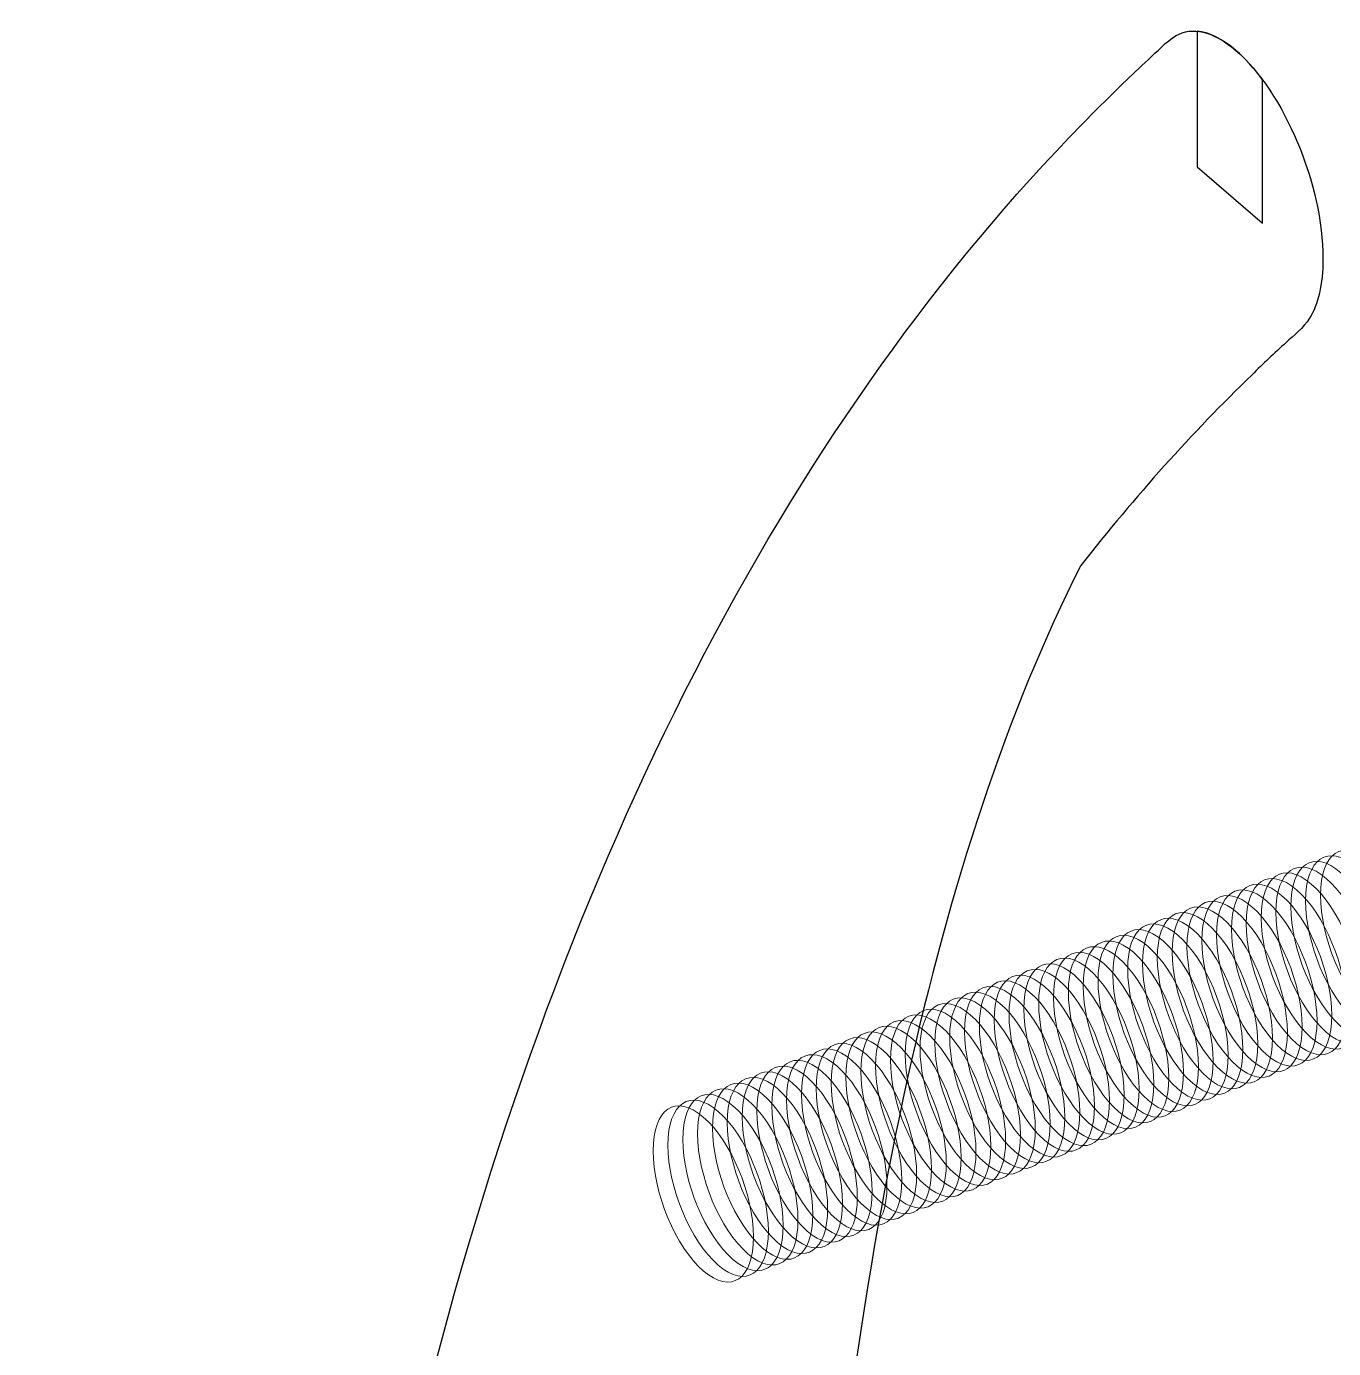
# Model space of a CAD drawing. Header units: centimetres. Extents: x -860 to -17, y -240 to 97.
# Drawn here: x -859.55 to -840, y -119.21 to -99.43 of the extents above; entities that cross this region are included whole.
import ezdxf

# ---------------------------------------------------------------- set-up
doc = ezdxf.new("R2010")
doc.units = ezdxf.units.CM
doc.header["$MEASUREMENT"] = 0
doc.layers.add('layer 1', color=7, linetype='Continuous')

msp = doc.modelspace()

# ---------------------------------------------------------------- linework, layer by layer
at = {"layer": 'layer 1', "color": 242}
msp.add_open_spline([(-836.40071, -230.60659), (-836.40071, -230.60659), (-836.40071, -230.63717), (-836.40071, -230.63717), (-836.40071, -230.63717), (-836.40071, -230.63717), (-830.21584, -235.94391), (-830.21584, -235.94391), (-830.21584, -235.94391), (-830.21584, -235.94391), (-826.95221, -238.74418), (-826.95221, -238.74418), (-826.95221, -238.74418), (-826.95221, -238.74418), (-825.97276, -239.58457), (-825.97276, -239.58457), (-825.97276, -239.58457), (-827.27327, -236.07921), (-828.82855, -232.64112), (-830.58193, -229.39833), (-830.58193, -229.39833), (-830.61187, -229.34296), (-830.64186, -229.28762), (-830.67192, -229.23236), (-830.67192, -229.23236), (-834.28962, -222.07177), (-837.60533, -214.59619), (-840.5249, -206.92924), (-840.5249, -206.92924), (-831.14673, -195.53152), (-828.14163, -174.17227), (-835.49133, -144.56993), (-835.49133, -144.56993), (-835.49133, -144.56993), (-835.4938, -144.56965), (-835.4938, -144.56965), (-835.4938, -144.56965), (-835.7046, -143.72183), (-836.1506, -142.87919), (-836.66676, -142.43632), (-836.66676, -142.43632), (-837.38612, -141.8191), (-837.96927, -142.2121), (-837.96927, -143.31412), (-837.96927, -143.31412), (-837.96927, -143.62541), (-837.92271, -143.95999), (-837.83973, -144.29375), (-837.83973, -144.29375), (-837.83973, -144.29375), (-837.84219, -144.29346), (-837.84219, -144.29346), (-837.84219, -144.29346), (-832.77418, -164.70591), (-832.96655, -180.84308), (-836.8956, -192.21944), (-836.8956, -192.21944), (-839.93889, -185.10452), (-842.21924, -177.25945), (-843.86024, -169.95551), (-843.86024, -169.95551), (-845.96319, -160.59555), (-847.2281, -151.26874), (-847.76519, -142.64582), (-847.76519, -142.64582), (-848.16028, -136.30283), (-848.16524, -130.14959), (-847.71173, -124.54243), (-847.71173, -124.54243), (-847.18059, -117.97558), (-845.98679, -111.84585), (-843.77691, -107.49786), (-843.77691, -107.49786), (-842.96623, -106.46381), (-842.11168, -105.51228), (-841.21605, -104.64325), (-841.21605, -104.64325), (-841.0487, -104.48087), (-840.88, -104.32119), (-840.70984, -104.16448), (-840.70984, -104.16448), (-840.59138, -104.05535), (-840.45049, -103.94805), (-840.35383, -103.79537), (-840.35383, -103.79537), (-840.2278, -103.59636), (-840.15489, -103.29544), (-840.15489, -102.90585), (-840.15489, -102.90585), (-840.15489, -101.80383), (-840.73804, -100.41011), (-841.4574, -99.79289), (-841.4574, -99.79289), (-841.80357, -99.49587), (-842.11818, -99.43283), (-842.35145, -99.57011), (-842.35145, -99.57011), (-842.49807, -99.65644), (-842.63683, -99.8085), (-842.76825, -99.9304), (-842.76825, -99.9304), (-842.89537, -100.04833), (-843.02174, -100.16781), (-843.14733, -100.28881), (-843.14733, -100.28881), (-847.48863, -104.47172), (-850.91291, -110.49932), (-853.13949, -118.36521), (-853.13949, -118.36521), (-855.34184, -126.14546), (-856.31334, -135.59013), (-855.96995, -146.11421), (-855.96995, -146.11421), (-855.54318, -159.19372), (-853.12147, -173.57999), (-849.01992, -188.15762), (-849.01992, -188.15762), (-847.50357, -193.54699), (-845.77736, -198.89557), (-843.86836, -204.1673), (-843.86836, -204.1673), (-845.77144, -206.17286), (-847.91381, -207.79271), (-850.26154, -209.01918), (-850.26154, -209.01918), (-853.97335, -207.81127), (-857.18302, -208.45795), (-859.54924, -210.77524), (-859.54924, -210.77524), (-859.54924, -210.77524), (-855.30616, -214.41589), (-855.30616, -214.41589), (-855.30616, -214.41589), (-855.30616, -214.41589), (-849.01336, -219.81524), (-849.01336, -219.81524), (-849.01336, -219.81524), (-849.01336, -219.81524), (-849.01336, -219.78466), (-849.01336, -219.78466), (-849.01336, -219.78466), (-849.01336, -219.78466), (-848.99281, -219.8023), (-848.99281, -219.8023), (-848.99281, -219.8023), (-847.11177, -220.11881), (-844.99448, -221.20625), (-842.75521, -223.12759), (-842.75521, -223.12759), (-840.51594, -225.04893), (-838.39865, -227.59485), (-836.51761, -230.50628), (-836.51761, -230.50628), (-836.51761, -230.50628), (-836.40071, -230.60659), (-836.40071, -230.60659)], degree=3, knots=[0, 0, 0, 0, 0.025, 0.025, 0.025, 0.025, 0.05, 0.05, 0.05, 0.05, 0.075, 0.075, 0.075, 0.075, 0.1, 0.1, 0.1, 0.1, 0.125, 0.125, 0.125, 0.125, 0.15, 0.15, 0.15, 0.15, 0.175, 0.175, 0.175, 0.175, 0.2, 0.2, 0.2, 0.2, 0.225, 0.225, 0.225, 0.225, 0.25, 0.25, 0.25, 0.25, 0.275, 0.275, 0.275, 0.275, 0.3, 0.3, 0.3, 0.3, 0.325, 0.325, 0.325, 0.325, 0.35, 0.35, 0.35, 0.35, 0.375, 0.375, 0.375, 0.375, 0.4, 0.4, 0.4, 0.4, 0.425, 0.425, 0.425, 0.425, 0.45, 0.45, 0.45, 0.45, 0.475, 0.475, 0.475, 0.475, 0.5, 0.5, 0.5, 0.5, 0.525, 0.525, 0.525, 0.525, 0.55, 0.55, 0.55, 0.55, 0.575, 0.575, 0.575, 0.575, 0.6, 0.6, 0.6, 0.6, 0.625, 0.625, 0.625, 0.625, 0.65, 0.65, 0.65, 0.65, 0.675, 0.675, 0.675, 0.675, 0.7, 0.7, 0.7, 0.7, 0.725, 0.725, 0.725, 0.725, 0.75, 0.75, 0.75, 0.75, 0.775, 0.775, 0.775, 0.775, 0.8, 0.8, 0.8, 0.8, 0.825, 0.825, 0.825, 0.825, 0.85, 0.85, 0.85, 0.85, 0.875, 0.875, 0.875, 0.875, 0.9, 0.9, 0.9, 0.9, 0.925, 0.925, 0.925, 0.925, 0.95, 0.95, 0.95, 0.95, 1, 1, 1, 1], dxfattribs=at)
at = {"layer": 'layer 1', "color": 177}
msp.add_open_spline([(-841.05745, -100.23205), (-841.05745, -100.23205), (-841.05745, -102.37374), (-841.05745, -102.37374), (-841.05745, -102.37374), (-841.05745, -102.37374), (-842.03659, -101.53361), (-842.03659, -101.53361), (-842.03659, -101.53361), (-842.03659, -101.53361), (-842.03659, -99.50363), (-842.03659, -99.50363), (-842.03659, -99.50363), (-841.86213, -99.5204), (-841.66548, -99.61436), (-841.4574, -99.79289), (-841.4574, -99.79289), (-841.31785, -99.91262), (-841.18348, -100.06168), (-841.05745, -100.23205)], degree=3, knots=[0, 0, 0, 0, 0.16666667, 0.16666667, 0.16666667, 0.16666667, 0.33333333, 0.33333333, 0.33333333, 0.33333333, 0.5, 0.5, 0.5, 0.5, 0.66666667, 0.66666667, 0.66666667, 0.66666667, 1, 1, 1, 1], dxfattribs=at)
at = {"layer": 'layer 1', "color": 177, "lineweight": 20}
for points in [[(-839.88542, -112.09297), (-839.47083, -112.4487), (-839.13474, -113.25194), (-839.13474, -113.88707), (-839.13474, -113.88707), (-839.13474, -114.5222), (-839.47083, -114.7487), (-839.88542, -114.39297), (-839.88542, -114.39297), (-840.30001, -114.03725), (-840.63609, -113.23401), (-840.63609, -112.59888), (-840.63609, -112.59888), (-840.63609, -111.96375), (-840.30001, -111.73725), (-839.88542, -112.09297)], [(-839.66359, -112.00794), (-839.249, -112.36367), (-838.91291, -113.16691), (-838.91291, -113.80204), (-838.91291, -113.80204), (-838.91291, -114.43717), (-839.249, -114.66367), (-839.66359, -114.30794), (-839.66359, -114.30794), (-840.07818, -113.95222), (-840.41426, -113.14898), (-840.41426, -112.51385), (-840.41426, -112.51385), (-840.41426, -111.87872), (-840.07818, -111.65222), (-839.66359, -112.00794)], [(-839.44177, -111.92292), (-839.02718, -112.27865), (-838.69109, -113.08189), (-838.69109, -113.71702), (-838.69109, -113.71702), (-838.69109, -114.35215), (-839.02718, -114.57865), (-839.44177, -114.22292), (-839.44177, -114.22292), (-839.85636, -113.8672), (-840.19244, -113.06396), (-840.19244, -112.42883), (-840.19244, -112.42883), (-840.19244, -111.7937), (-839.85636, -111.5672), (-839.44177, -111.92292)], [(-840.32906, -112.26302), (-839.91447, -112.61875), (-839.57838, -113.42199), (-839.57838, -114.05712), (-839.57838, -114.05712), (-839.57838, -114.69225), (-839.91447, -114.91875), (-840.32906, -114.56302), (-840.32906, -114.56302), (-840.74365, -114.2073), (-841.07973, -113.40406), (-841.07973, -112.76893), (-841.07973, -112.76893), (-841.07973, -112.1338), (-840.74365, -111.9073), (-840.32906, -112.26302)], [(-840.10724, -112.17799), (-839.69265, -112.53372), (-839.35656, -113.33696), (-839.35656, -113.97209), (-839.35656, -113.97209), (-839.35656, -114.60722), (-839.69265, -114.83372), (-840.10724, -114.47799), (-840.10724, -114.47799), (-840.52183, -114.12227), (-840.85791, -113.31903), (-840.85791, -112.6839), (-840.85791, -112.6839), (-840.85791, -112.04877), (-840.52183, -111.82227), (-840.10724, -112.17799)], [(-840.77271, -112.43307), (-840.35812, -112.7888), (-840.02203, -113.59204), (-840.02203, -114.22717), (-840.02203, -114.22717), (-840.02203, -114.8623), (-840.35812, -115.0888), (-840.77271, -114.73307), (-840.77271, -114.73307), (-841.1873, -114.37735), (-841.52338, -113.57411), (-841.52338, -112.93898), (-841.52338, -112.93898), (-841.52338, -112.30385), (-841.1873, -112.07735), (-840.77271, -112.43307)], [(-840.55088, -112.34805), (-840.13629, -112.70378), (-839.8002, -113.50702), (-839.8002, -114.14215), (-839.8002, -114.14215), (-839.8002, -114.77728), (-840.13629, -115.00378), (-840.55088, -114.64805), (-840.55088, -114.64805), (-840.96547, -114.29233), (-841.30155, -113.48909), (-841.30155, -112.85396), (-841.30155, -112.85396), (-841.30155, -112.21883), (-840.96547, -111.99233), (-840.55088, -112.34805)], [(-841.43818, -112.68815), (-841.02359, -113.04388), (-840.6875, -113.84712), (-840.6875, -114.48225), (-840.6875, -114.48225), (-840.6875, -115.11738), (-841.02359, -115.34388), (-841.43818, -114.98815), (-841.43818, -114.98815), (-841.85277, -114.63243), (-842.18885, -113.82919), (-842.18885, -113.19406), (-842.18885, -113.19406), (-842.18885, -112.55893), (-841.85277, -112.33243), (-841.43818, -112.68815)], [(-841.21635, -112.60313), (-840.80176, -112.95886), (-840.46567, -113.7621), (-840.46567, -114.39723), (-840.46567, -114.39723), (-840.46567, -115.03236), (-840.80176, -115.25886), (-841.21635, -114.90313), (-841.21635, -114.90313), (-841.63094, -114.54741), (-841.96702, -113.74417), (-841.96702, -113.10904), (-841.96702, -113.10904), (-841.96702, -112.47391), (-841.63094, -112.24741), (-841.21635, -112.60313)], [(-840.99453, -112.5181), (-840.57994, -112.87383), (-840.24385, -113.67707), (-840.24385, -114.3122), (-840.24385, -114.3122), (-840.24385, -114.94733), (-840.57994, -115.17383), (-840.99453, -114.8181), (-840.99453, -114.8181), (-841.40912, -114.46238), (-841.7452, -113.65914), (-841.7452, -113.02401), (-841.7452, -113.02401), (-841.7452, -112.38888), (-841.40912, -112.16238), (-840.99453, -112.5181)], [(-841.88182, -112.85821), (-841.46723, -113.21394), (-841.13114, -114.01718), (-841.13114, -114.65231), (-841.13114, -114.65231), (-841.13114, -115.28744), (-841.46723, -115.51394), (-841.88182, -115.15821), (-841.88182, -115.15821), (-842.29641, -114.80249), (-842.63249, -113.99925), (-842.63249, -113.36412), (-842.63249, -113.36412), (-842.63249, -112.72899), (-842.29641, -112.50249), (-841.88182, -112.85821)], [(-841.66, -112.77318), (-841.24541, -113.12891), (-840.90932, -113.93215), (-840.90932, -114.56728), (-840.90932, -114.56728), (-840.90932, -115.20241), (-841.24541, -115.42891), (-841.66, -115.07318), (-841.66, -115.07318), (-842.07459, -114.71746), (-842.41067, -113.91422), (-842.41067, -113.27909), (-842.41067, -113.27909), (-842.41067, -112.64396), (-842.07459, -112.41746), (-841.66, -112.77318)], [(-842.32547, -113.02826), (-841.91088, -113.38399), (-841.57479, -114.18723), (-841.57479, -114.82236), (-841.57479, -114.82236), (-841.57479, -115.45749), (-841.91088, -115.68399), (-842.32547, -115.32826), (-842.32547, -115.32826), (-842.74006, -114.97254), (-843.07614, -114.1693), (-843.07614, -113.53417), (-843.07614, -113.53417), (-843.07614, -112.89904), (-842.74006, -112.67254), (-842.32547, -113.02826)], [(-842.10364, -112.94323), (-841.68905, -113.29896), (-841.35296, -114.1022), (-841.35296, -114.73733), (-841.35296, -114.73733), (-841.35296, -115.37246), (-841.68905, -115.59896), (-842.10364, -115.24323), (-842.10364, -115.24323), (-842.51823, -114.88751), (-842.85431, -114.08427), (-842.85431, -113.44914), (-842.85431, -113.44914), (-842.85431, -112.81401), (-842.51823, -112.58751), (-842.10364, -112.94323)], [(-842.99094, -113.28334), (-842.57635, -113.63907), (-842.24026, -114.44231), (-842.24026, -115.07744), (-842.24026, -115.07744), (-842.24026, -115.71257), (-842.57635, -115.93907), (-842.99094, -115.58334), (-842.99094, -115.58334), (-843.40553, -115.22762), (-843.74161, -114.42438), (-843.74161, -113.78925), (-843.74161, -113.78925), (-843.74161, -113.15412), (-843.40553, -112.92762), (-842.99094, -113.28334)], [(-842.76911, -113.19831), (-842.35452, -113.55404), (-842.01843, -114.35728), (-842.01843, -114.99241), (-842.01843, -114.99241), (-842.01843, -115.62754), (-842.35452, -115.85404), (-842.76911, -115.49831), (-842.76911, -115.49831), (-843.1837, -115.14259), (-843.51978, -114.33935), (-843.51978, -113.70422), (-843.51978, -113.70422), (-843.51978, -113.06909), (-843.1837, -112.84259), (-842.76911, -113.19831)], [(-842.54729, -113.11328), (-842.1327, -113.46901), (-841.79661, -114.27225), (-841.79661, -114.90738), (-841.79661, -114.90738), (-841.79661, -115.54251), (-842.1327, -115.76901), (-842.54729, -115.41328), (-842.54729, -115.41328), (-842.96188, -115.05756), (-843.29796, -114.25432), (-843.29796, -113.61919), (-843.29796, -113.61919), (-843.29796, -112.98406), (-842.96188, -112.75756), (-842.54729, -113.11328)], [(-843.43458, -113.45339), (-843.01999, -113.80912), (-842.6839, -114.61236), (-842.6839, -115.24749), (-842.6839, -115.24749), (-842.6839, -115.88262), (-843.01999, -116.10912), (-843.43458, -115.75339), (-843.43458, -115.75339), (-843.84917, -115.39767), (-844.18525, -114.59443), (-844.18525, -113.9593), (-844.18525, -113.9593), (-844.18525, -113.32417), (-843.84917, -113.09767), (-843.43458, -113.45339)], [(-843.21276, -113.36836), (-842.79817, -113.72409), (-842.46208, -114.52733), (-842.46208, -115.16246), (-842.46208, -115.16246), (-842.46208, -115.79759), (-842.79817, -116.02409), (-843.21276, -115.66836), (-843.21276, -115.66836), (-843.62735, -115.31264), (-843.96343, -114.5094), (-843.96343, -113.87427), (-843.96343, -113.87427), (-843.96343, -113.23914), (-843.62735, -113.01264), (-843.21276, -113.36836)], [(-843.87823, -113.62344), (-843.46364, -113.97917), (-843.12755, -114.78241), (-843.12755, -115.41754), (-843.12755, -115.41754), (-843.12755, -116.05267), (-843.46364, -116.27917), (-843.87823, -115.92344), (-843.87823, -115.92344), (-844.29282, -115.56772), (-844.6289, -114.76448), (-844.6289, -114.12935), (-844.6289, -114.12935), (-844.6289, -113.49422), (-844.29282, -113.26772), (-843.87823, -113.62344)], [(-843.6564, -113.53842), (-843.24181, -113.89415), (-842.90572, -114.69739), (-842.90572, -115.33252), (-842.90572, -115.33252), (-842.90572, -115.96765), (-843.24181, -116.19415), (-843.6564, -115.83842), (-843.6564, -115.83842), (-844.07099, -115.4827), (-844.40707, -114.67946), (-844.40707, -114.04433), (-844.40707, -114.04433), (-844.40707, -113.4092), (-844.07099, -113.1827), (-843.6564, -113.53842)], [(-844.5437, -113.87852), (-844.12911, -114.23425), (-843.79302, -115.03749), (-843.79302, -115.67262), (-843.79302, -115.67262), (-843.79302, -116.30775), (-844.12911, -116.53425), (-844.5437, -116.17852), (-844.5437, -116.17852), (-844.95829, -115.8228), (-845.29437, -115.01956), (-845.29437, -114.38443), (-845.29437, -114.38443), (-845.29437, -113.7493), (-844.95829, -113.5228), (-844.5437, -113.87852)], [(-844.32187, -113.79349), (-843.90728, -114.14922), (-843.57119, -114.95246), (-843.57119, -115.58759), (-843.57119, -115.58759), (-843.57119, -116.22272), (-843.90728, -116.44922), (-844.32187, -116.09349), (-844.32187, -116.09349), (-844.73646, -115.73777), (-845.07254, -114.93453), (-845.07254, -114.2994), (-845.07254, -114.2994), (-845.07254, -113.66427), (-844.73646, -113.43777), (-844.32187, -113.79349)], [(-844.10005, -113.70847), (-843.68546, -114.0642), (-843.34937, -114.86744), (-843.34937, -115.50257), (-843.34937, -115.50257), (-843.34937, -116.1377), (-843.68546, -116.3642), (-844.10005, -116.00847), (-844.10005, -116.00847), (-844.51464, -115.65275), (-844.85072, -114.84951), (-844.85072, -114.21438), (-844.85072, -114.21438), (-844.85072, -113.57925), (-844.51464, -113.35275), (-844.10005, -113.70847)], [(-844.98734, -114.04857), (-844.57275, -114.4043), (-844.23666, -115.20754), (-844.23666, -115.84267), (-844.23666, -115.84267), (-844.23666, -116.4778), (-844.57275, -116.7043), (-844.98734, -116.34857), (-844.98734, -116.34857), (-845.40193, -115.99285), (-845.73801, -115.18961), (-845.73801, -114.55448), (-845.73801, -114.55448), (-845.73801, -113.91935), (-845.40193, -113.69285), (-844.98734, -114.04857)], [(-844.76552, -113.96355), (-844.35093, -114.31928), (-844.01484, -115.12252), (-844.01484, -115.75765), (-844.01484, -115.75765), (-844.01484, -116.39278), (-844.35093, -116.61928), (-844.76552, -116.26355), (-844.76552, -116.26355), (-845.18011, -115.90783), (-845.51619, -115.10459), (-845.51619, -114.46946), (-845.51619, -114.46946), (-845.51619, -113.83433), (-845.18011, -113.60783), (-844.76552, -113.96355)], [(-845.43099, -114.21863), (-845.0164, -114.57436), (-844.68031, -115.3776), (-844.68031, -116.01273), (-844.68031, -116.01273), (-844.68031, -116.64786), (-845.0164, -116.87436), (-845.43099, -116.51863), (-845.43099, -116.51863), (-845.84558, -116.16291), (-846.18166, -115.35967), (-846.18166, -114.72454), (-846.18166, -114.72454), (-846.18166, -114.08941), (-845.84558, -113.86291), (-845.43099, -114.21863)], [(-845.20917, -114.1336), (-844.79458, -114.48933), (-844.45849, -115.29257), (-844.45849, -115.9277), (-844.45849, -115.9277), (-844.45849, -116.56283), (-844.79458, -116.78933), (-845.20917, -116.4336), (-845.20917, -116.4336), (-845.62376, -116.07788), (-845.95984, -115.27464), (-845.95984, -114.63951), (-845.95984, -114.63951), (-845.95984, -114.00438), (-845.62376, -113.77788), (-845.20917, -114.1336)], [(-846.09646, -114.47371), (-845.68187, -114.82944), (-845.34578, -115.63268), (-845.34578, -116.26781), (-845.34578, -116.26781), (-845.34578, -116.90294), (-845.68187, -117.12944), (-846.09646, -116.77371), (-846.09646, -116.77371), (-846.51105, -116.41799), (-846.84713, -115.61475), (-846.84713, -114.97962), (-846.84713, -114.97962), (-846.84713, -114.34449), (-846.51105, -114.11799), (-846.09646, -114.47371)], [(-845.87463, -114.38868), (-845.46004, -114.74441), (-845.12395, -115.54765), (-845.12395, -116.18278), (-845.12395, -116.18278), (-845.12395, -116.81791), (-845.46004, -117.04441), (-845.87463, -116.68868), (-845.87463, -116.68868), (-846.28922, -116.33296), (-846.6253, -115.52972), (-846.6253, -114.89459), (-846.6253, -114.89459), (-846.6253, -114.25946), (-846.28922, -114.03296), (-845.87463, -114.38868)], [(-845.65281, -114.30365), (-845.23822, -114.65938), (-844.90213, -115.46262), (-844.90213, -116.09775), (-844.90213, -116.09775), (-844.90213, -116.73288), (-845.23822, -116.95938), (-845.65281, -116.60365), (-845.65281, -116.60365), (-846.0674, -116.24793), (-846.40348, -115.44469), (-846.40348, -114.80956), (-846.40348, -114.80956), (-846.40348, -114.17443), (-846.0674, -113.94793), (-845.65281, -114.30365)], [(-846.5401, -114.64376), (-846.12551, -114.99949), (-845.78942, -115.80273), (-845.78942, -116.43786), (-845.78942, -116.43786), (-845.78942, -117.07299), (-846.12551, -117.29949), (-846.5401, -116.94376), (-846.5401, -116.94376), (-846.95469, -116.58804), (-847.29077, -115.7848), (-847.29077, -115.14967), (-847.29077, -115.14967), (-847.29077, -114.51454), (-846.95469, -114.28804), (-846.5401, -114.64376)], [(-846.31828, -114.55873), (-845.90369, -114.91446), (-845.5676, -115.7177), (-845.5676, -116.35283), (-845.5676, -116.35283), (-845.5676, -116.98796), (-845.90369, -117.21446), (-846.31828, -116.85873), (-846.31828, -116.85873), (-846.73287, -116.50301), (-847.06895, -115.69977), (-847.06895, -115.06464), (-847.06895, -115.06464), (-847.06895, -114.42951), (-846.73287, -114.20301), (-846.31828, -114.55873)], [(-846.98375, -114.81381), (-846.56916, -115.16954), (-846.23307, -115.97278), (-846.23307, -116.60791), (-846.23307, -116.60791), (-846.23307, -117.24304), (-846.56916, -117.46954), (-846.98375, -117.11381), (-846.98375, -117.11381), (-847.39834, -116.75809), (-847.73442, -115.95485), (-847.73442, -115.31972), (-847.73442, -115.31972), (-847.73442, -114.68459), (-847.39834, -114.45809), (-846.98375, -114.81381)], [(-846.76193, -114.72878), (-846.34734, -115.08451), (-846.01125, -115.88775), (-846.01125, -116.52288), (-846.01125, -116.52288), (-846.01125, -117.15801), (-846.34734, -117.38451), (-846.76193, -117.02878), (-846.76193, -117.02878), (-847.17652, -116.67306), (-847.5126, -115.86982), (-847.5126, -115.23469), (-847.5126, -115.23469), (-847.5126, -114.59956), (-847.17652, -114.37306), (-846.76193, -114.72878)], [(-847.64922, -115.06889), (-847.23463, -115.42462), (-846.89854, -116.22786), (-846.89854, -116.86299), (-846.89854, -116.86299), (-846.89854, -117.49812), (-847.23463, -117.72462), (-847.64922, -117.36889), (-847.64922, -117.36889), (-848.06381, -117.01317), (-848.39989, -116.20993), (-848.39989, -115.5748), (-848.39989, -115.5748), (-848.39989, -114.93967), (-848.06381, -114.71317), (-847.64922, -115.06889)], [(-847.42739, -114.98386), (-847.0128, -115.33959), (-846.67671, -116.14283), (-846.67671, -116.77796), (-846.67671, -116.77796), (-846.67671, -117.41309), (-847.0128, -117.63959), (-847.42739, -117.28386), (-847.42739, -117.28386), (-847.84198, -116.92814), (-848.17806, -116.1249), (-848.17806, -115.48977), (-848.17806, -115.48977), (-848.17806, -114.85464), (-847.84198, -114.62814), (-847.42739, -114.98386)], [(-847.20557, -114.89884), (-846.79098, -115.25457), (-846.45489, -116.05781), (-846.45489, -116.69294), (-846.45489, -116.69294), (-846.45489, -117.32807), (-846.79098, -117.55457), (-847.20557, -117.19884), (-847.20557, -117.19884), (-847.62016, -116.84312), (-847.95624, -116.03988), (-847.95624, -115.40475), (-847.95624, -115.40475), (-847.95624, -114.76962), (-847.62016, -114.54312), (-847.20557, -114.89884)], [(-848.09286, -115.23894), (-847.67827, -115.59467), (-847.34218, -116.39791), (-847.34218, -117.03304), (-847.34218, -117.03304), (-847.34218, -117.66817), (-847.67827, -117.89467), (-848.09286, -117.53894), (-848.09286, -117.53894), (-848.50745, -117.18322), (-848.84353, -116.37998), (-848.84353, -115.74485), (-848.84353, -115.74485), (-848.84353, -115.10972), (-848.50745, -114.88322), (-848.09286, -115.23894)], [(-847.87104, -115.15392), (-847.45645, -115.50965), (-847.12036, -116.31289), (-847.12036, -116.94802), (-847.12036, -116.94802), (-847.12036, -117.58315), (-847.45645, -117.80965), (-847.87104, -117.45392), (-847.87104, -117.45392), (-848.28563, -117.0982), (-848.62171, -116.29496), (-848.62171, -115.65983), (-848.62171, -115.65983), (-848.62171, -115.0247), (-848.28563, -114.7982), (-847.87104, -115.15392)], [(-848.53651, -115.40899), (-848.12192, -115.76472), (-847.78583, -116.56796), (-847.78583, -117.20309), (-847.78583, -117.20309), (-847.78583, -117.83822), (-848.12192, -118.06472), (-848.53651, -117.70899), (-848.53651, -117.70899), (-848.9511, -117.35327), (-849.28718, -116.55003), (-849.28718, -115.9149), (-849.28718, -115.9149), (-849.28718, -115.27977), (-848.9511, -115.05327), (-848.53651, -115.40899)], [(-848.31469, -115.32397), (-847.9001, -115.6797), (-847.56401, -116.48294), (-847.56401, -117.11807), (-847.56401, -117.11807), (-847.56401, -117.7532), (-847.9001, -117.9797), (-848.31469, -117.62397), (-848.31469, -117.62397), (-848.72928, -117.26825), (-849.06536, -116.46501), (-849.06536, -115.82988), (-849.06536, -115.82988), (-849.06536, -115.19475), (-848.72928, -114.96825), (-848.31469, -115.32397)], [(-849.20198, -115.66407), (-848.78739, -116.0198), (-848.4513, -116.82304), (-848.4513, -117.45817), (-848.4513, -117.45817), (-848.4513, -118.0933), (-848.78739, -118.3198), (-849.20198, -117.96407), (-849.20198, -117.96407), (-849.61657, -117.60835), (-849.95265, -116.80511), (-849.95265, -116.16998), (-849.95265, -116.16998), (-849.95265, -115.53485), (-849.61657, -115.30835), (-849.20198, -115.66407)], [(-848.98015, -115.57905), (-848.56556, -115.93478), (-848.22947, -116.73802), (-848.22947, -117.37315), (-848.22947, -117.37315), (-848.22947, -118.00828), (-848.56556, -118.23478), (-848.98015, -117.87905), (-848.98015, -117.87905), (-849.39474, -117.52333), (-849.73082, -116.72009), (-849.73082, -116.08496), (-849.73082, -116.08496), (-849.73082, -115.44983), (-849.39474, -115.22333), (-848.98015, -115.57905)], [(-848.75833, -115.49402), (-848.34374, -115.84975), (-848.00765, -116.65299), (-848.00765, -117.28812), (-848.00765, -117.28812), (-848.00765, -117.92325), (-848.34374, -118.14975), (-848.75833, -117.79402), (-848.75833, -117.79402), (-849.17292, -117.4383), (-849.509, -116.63506), (-849.509, -115.99993), (-849.509, -115.99993), (-849.509, -115.3648), (-849.17292, -115.1383), (-848.75833, -115.49402)], [(-849.4238, -115.7491), (-849.00921, -116.10483), (-848.67312, -116.90807), (-848.67312, -117.5432), (-848.67312, -117.5432), (-848.67312, -118.17833), (-849.00921, -118.40483), (-849.4238, -118.0491), (-849.4238, -118.0491), (-849.83839, -117.69338), (-850.17447, -116.89014), (-850.17447, -116.25501), (-850.17447, -116.25501), (-850.17447, -115.61988), (-849.83839, -115.39338), (-849.4238, -115.7491)]]:
    msp.add_open_spline(points, degree=3, knots=[0, 0, 0, 0, 0.2, 0.2, 0.2, 0.2, 0.4, 0.4, 0.4, 0.4, 0.6, 0.6, 0.6, 0.6, 1, 1, 1, 1], dxfattribs=at)

doc.saveas('drawing.dxf')
